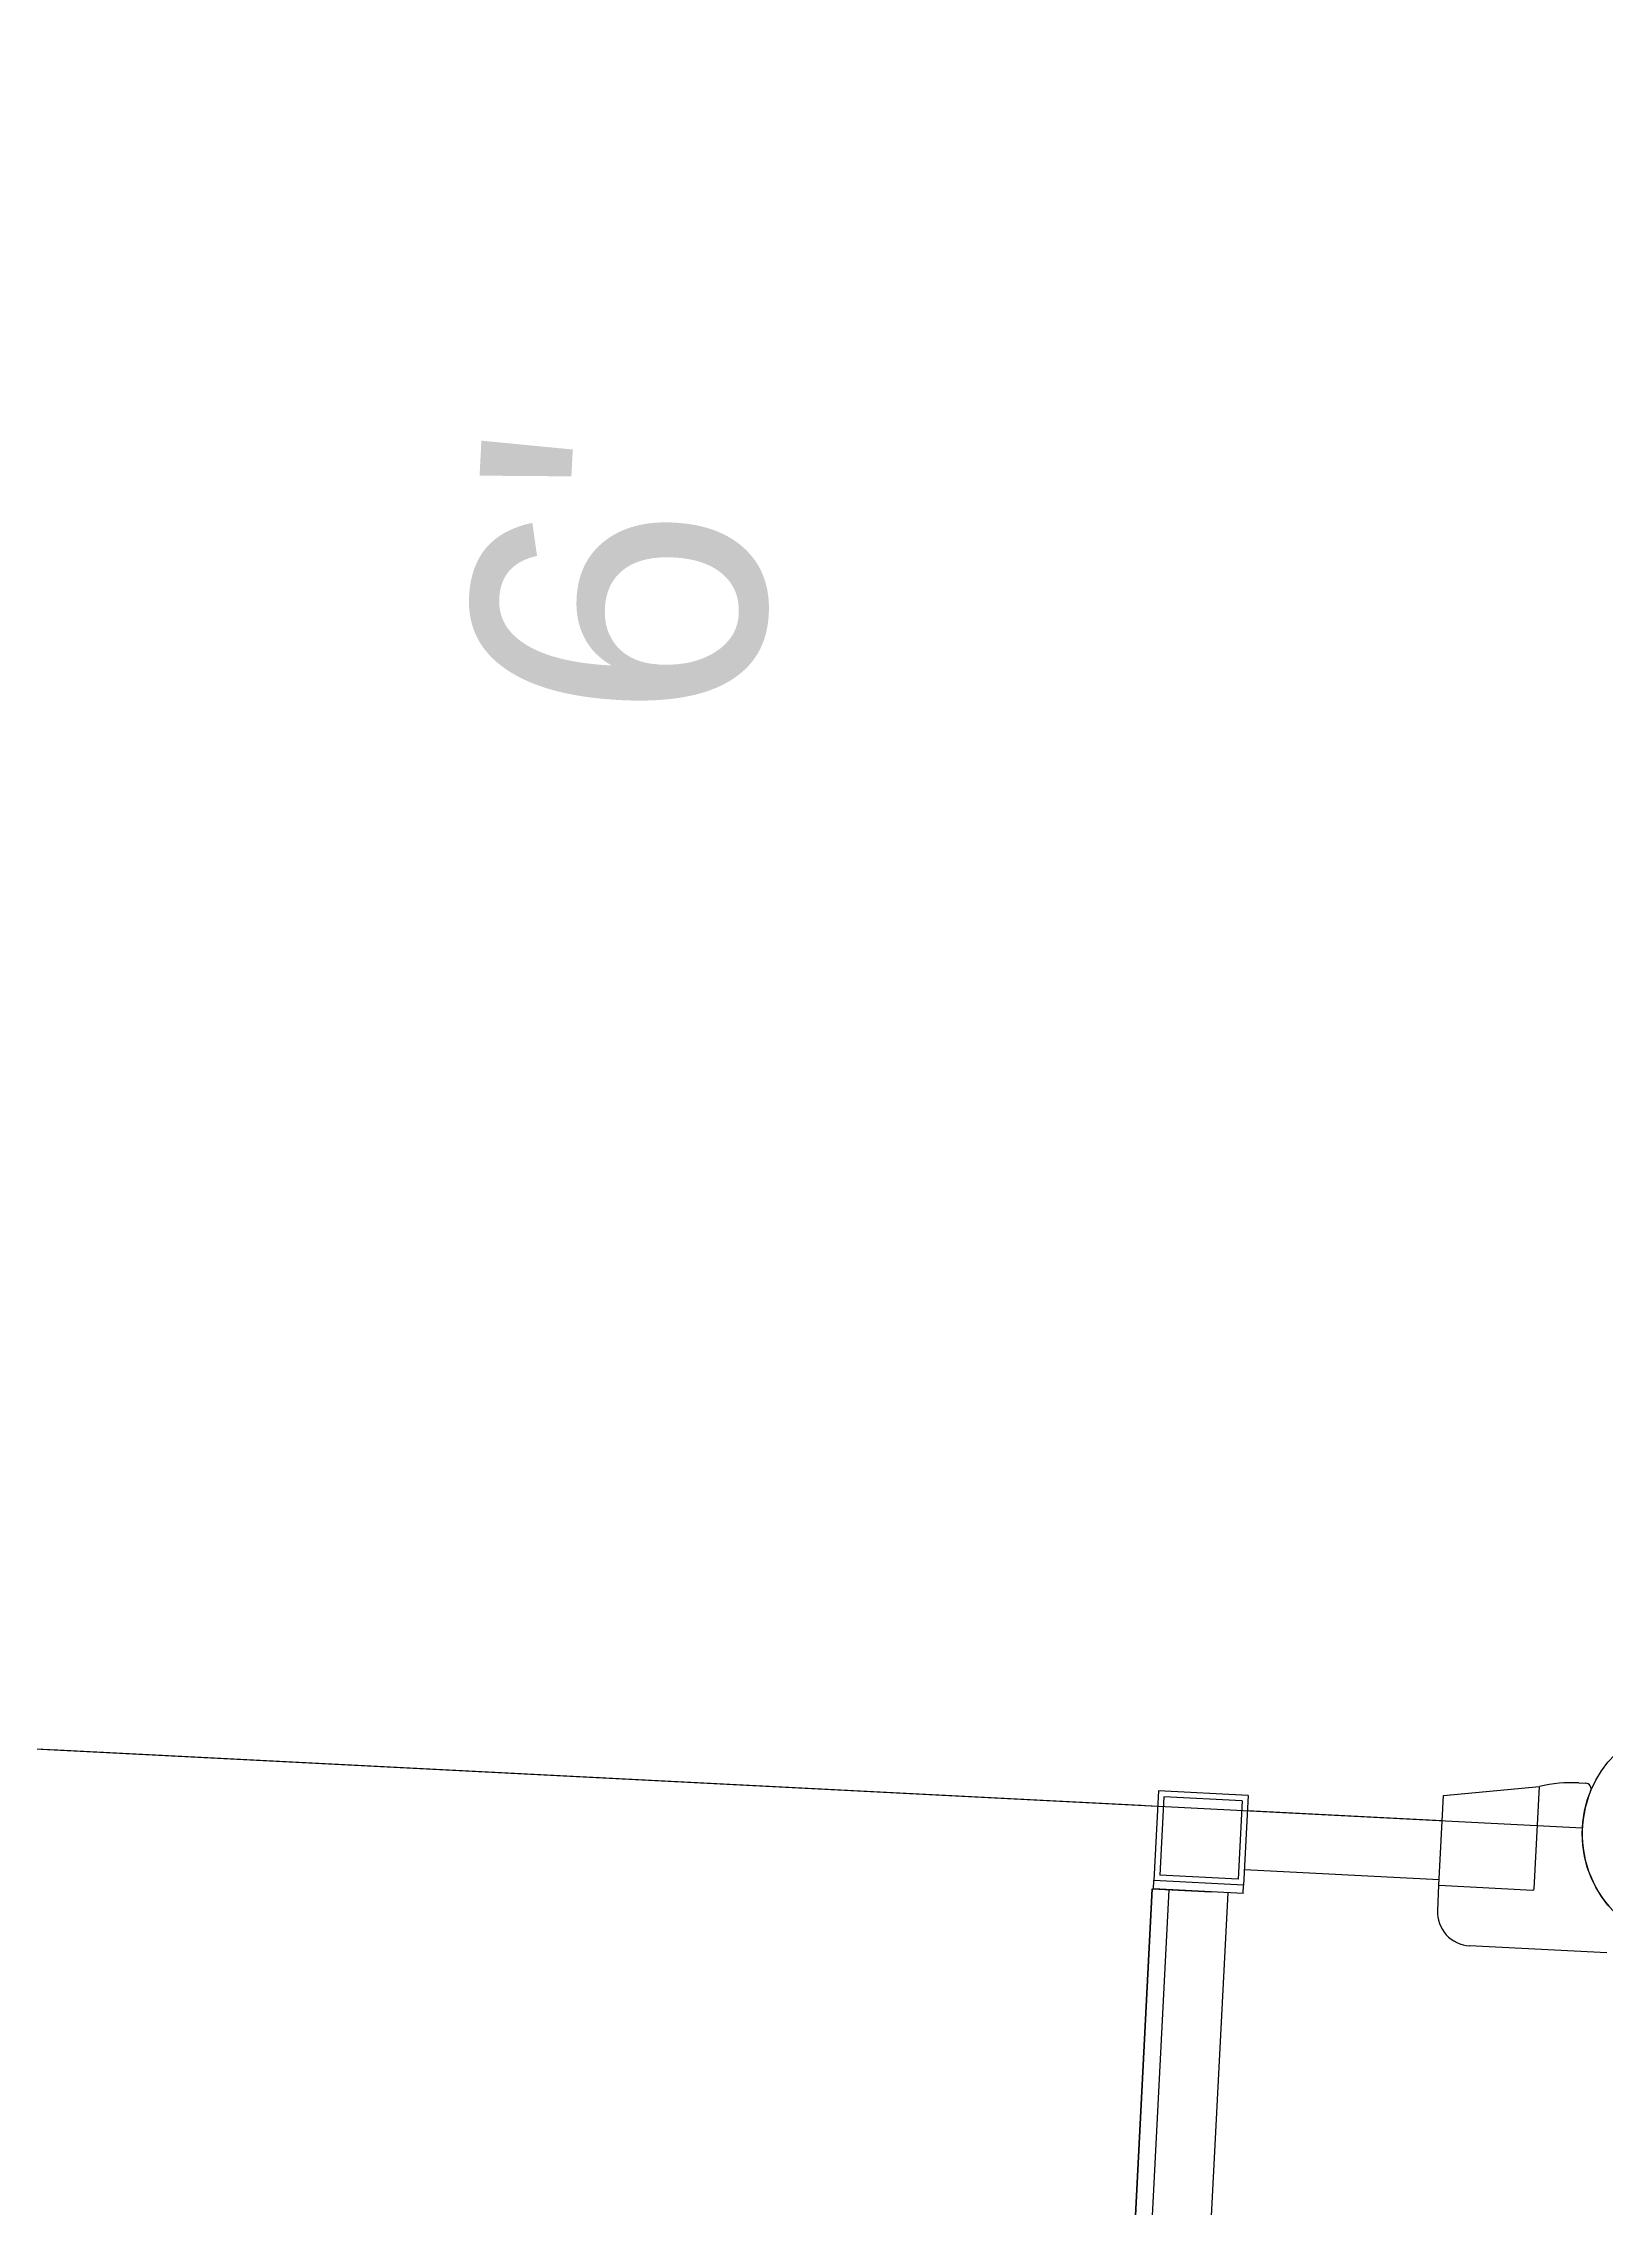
# Model space of a CAD drawing. Header units: feet. Extents: x 10084 to 13321, y 3329 to 8503.
# Drawn here: x 11176.086 to 11178.989, y 5247.931 to 5251.952 of the extents above; entities that cross this region are included whole.
import ezdxf
from ezdxf.enums import TextEntityAlignment as Align

# ---------------------------------------------------------------- set-up
doc = ezdxf.new("R2010")
doc.units = ezdxf.units.FT
doc.header["$LTSCALE"] = 40
doc.header["$MEASUREMENT"] = 0
doc.layers.add('amenity center', color=31, linetype='Continuous')
doc.layers.add('Level 1', color=7, linetype='Continuous')
doc.styles.add('Style-CHAR_FAST_FONT', font='CHAR_FAST_FONT.shx')

msp = doc.modelspace()

# ---------------------------------------------------------------- linework, layer by layer
at = {"layer": 'amenity center', "color": 7}
for p, q in [((11175.2816, 5248.8252), (11178.9435, 5248.6381)), ((11176.0699, 5248.7849), (11178.1551, 5248.6784)), ((11178.1243, 5248.68), (11176.1007, 5248.7833))]:
    msp.add_line(p, q, dxfattribs=at)
at = {"layer": 'amenity center', "color": 7, "ltscale": 100}
for p, q in [((11178.1566, 5248.7069), (11178.1481, 5248.5404)), ((11178.323, 5248.6984), (11178.1566, 5248.7069)), ((11178.1664, 5248.696), (11178.159, 5248.5503)), ((11178.3121, 5248.6885), (11178.1664, 5248.696)), ((11178.3121, 5248.6885), (11178.3046, 5248.5429)), ((11178.323, 5248.6984), (11178.3145, 5248.5319)), ((11178.6773, 5248.5318), (11178.6858, 5248.6982)), ((11178.6858, 5248.6982), (11178.8639, 5248.7148)), ((11178.8543, 5248.5252), (11178.8639, 5248.7148)), ((11178.937, 5248.7219), (11178.9498, 5248.7212)), ((11178.6834, 5248.6514), (11178.3216, 5248.6699)), ((11178.145, 5248.525), (11177.6408, 5238.6554)), ((11177.6457, 5238.7517), (11178.145, 5248.525)), ((11178.145, 5248.525), (11178.2544, 5248.5194)), ((11178.1473, 5248.5248), (11178.1481, 5248.5404)), ((11178.3137, 5248.5163), (11178.1473, 5248.5248)), ((11178.3145, 5248.5319), (11178.1481, 5248.5404)), ((11178.3046, 5248.5429), (11178.159, 5248.5503)), ((11178.3137, 5248.5163), (11178.3145, 5248.5319)), ((11178.6778, 5248.542), (11178.316, 5248.5604)), ((11178.6749, 5248.4849), (11178.6773, 5248.5318)), ((11178.6773, 5248.5318), (11178.8516, 5248.5229)), ((11178.1758, 5248.5234), (11177.6716, 5238.6538)), ((11178.2852, 5248.5178), (11177.786, 5238.7446)), ((11178.9887, 5248.4063), (11178.7341, 5248.4193))]:
    msp.add_line(p, q, dxfattribs=at)
msp.add_circle((11179.1515, 5248.6275), 0.2083, dxfattribs=at)
for centre, radius, start, end in [((11178.9242, 5248.4722), 0.25, 87.0756, 103.9517), ((11179.1515, 5248.6275), 0.2083, 157.6044, 253.4207), ((11178.9493, 5248.7108), 0.0104, 337.6044, 87.0756), ((11178.8518, 5248.5254), 0.0025, 267.0756, 357.0756), ((11178.7373, 5248.4818), 0.0625, 177.0756, 267.0756)]:
    msp.add_arc(centre, radius, start, end, dxfattribs=at)
at = {"layer": 'Level 1', "color": 35, "linetype": 'Continuous', "lineweight": 70, "flags": 128}
msp.add_lwpolyline([(11175.3411, 5310.2126, 0.212139), (11169.9667, 5250.9719), (11169.9667, 5250.9719, -0.258344), (11168.5446, 5171.1572)], format="xyb", dxfattribs=at)

# ---------------------------------------------------------------- texts
at = {"layer": 'amenity center', "color": 7, "style": 'Style-CHAR_FAST_FONT'}
msp.add_text("6'", height=0.54166, rotation=87.0756, dxfattribs=at).set_placement((11177.4284, 5250.9524), align=Align.CENTER)
for s, height in [('y:/powrscap/4-0/', 0.001667), ('-40', 0.00167)]:
    msp.add_text(s, height=height, rotation=357.0756, dxfattribs=at).set_placement((11177.1125, 5248.7316))

doc.saveas('drawing.dxf')
